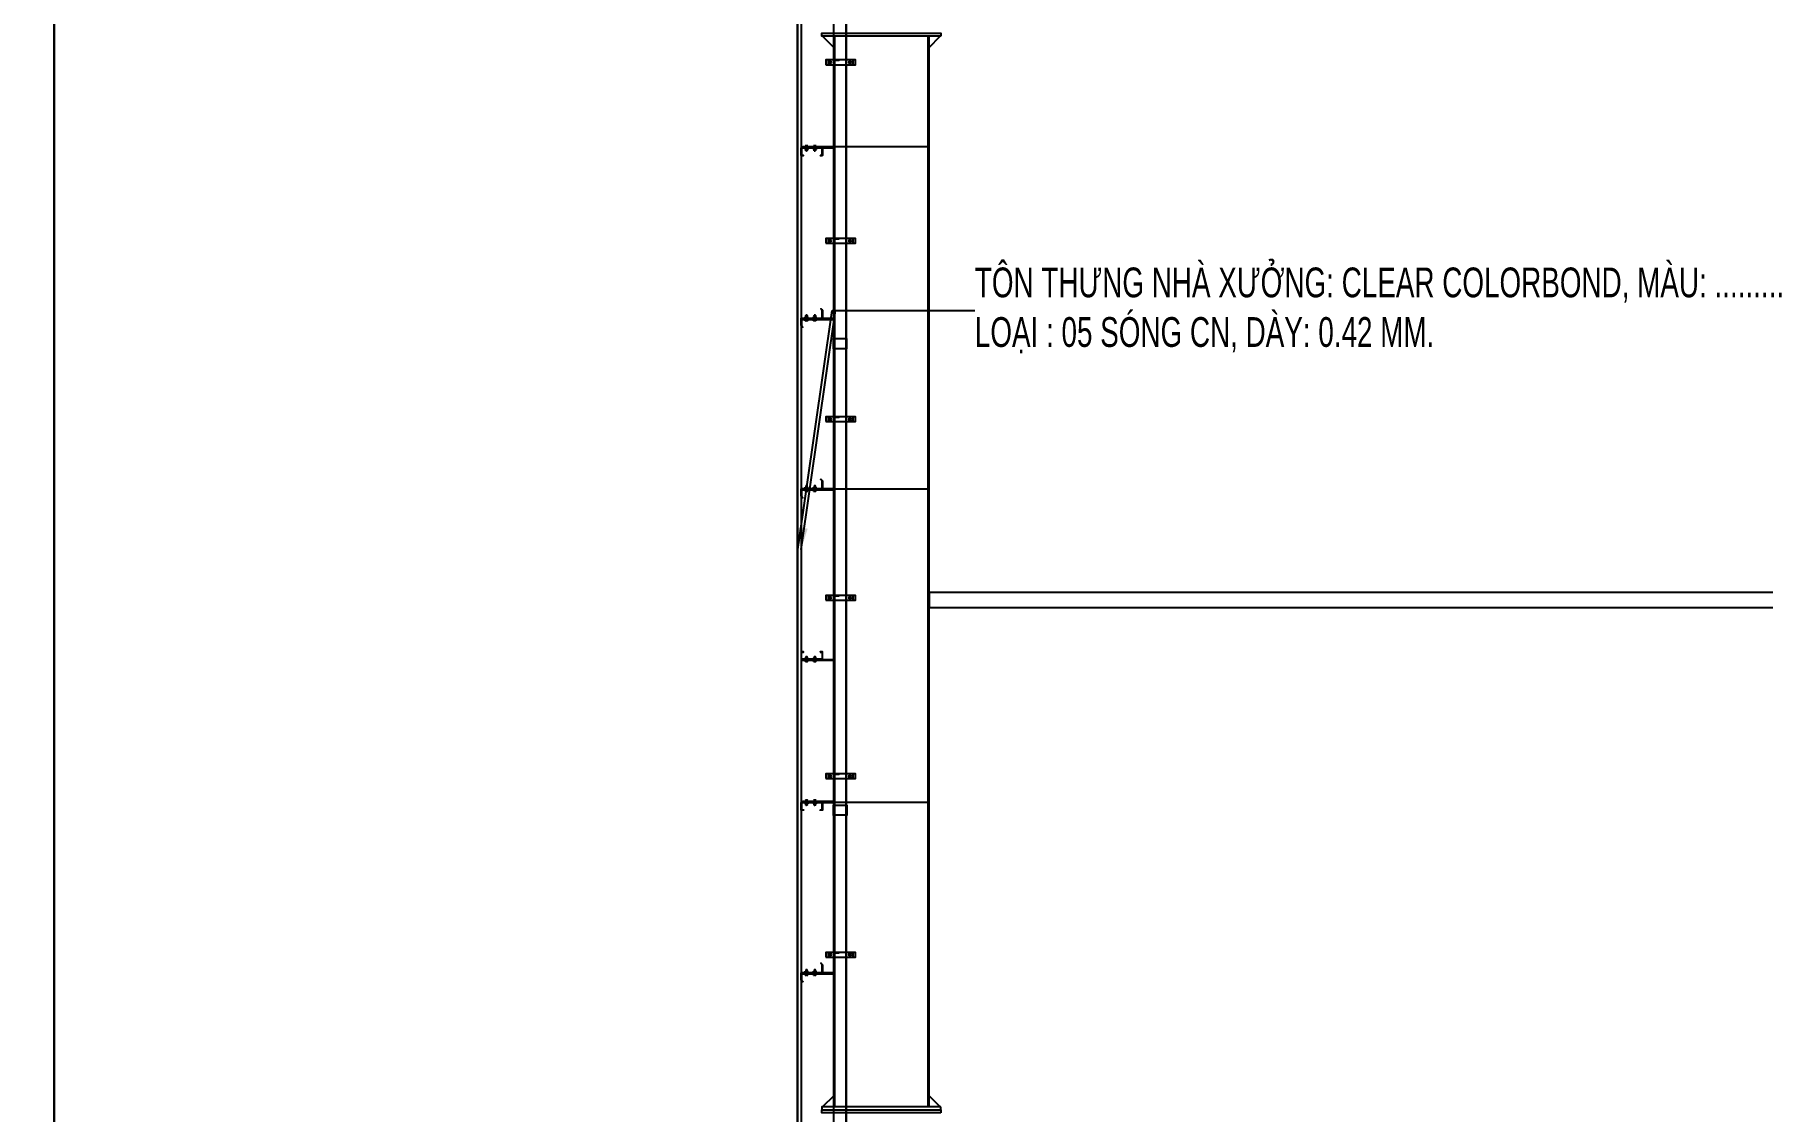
# Model space of a CAD drawing. Header units: inches. Extents: x 315041 to 662841, y -45540 to -35018.
# Drawn here: x 329904.8 to 330050, y -36389.1 to -36298.6 of the extents above; entities that cross this region are included whole.
import ezdxf

# ---------------------------------------------------------------- set-up
doc = ezdxf.new("R2010")
doc.units = ezdxf.units.IN
doc.header["$MEASUREMENT"] = 0
doc.linetypes.add('CENTER2', pattern=[28.575, 19.05, -3.175, 3.175, -3.175])
for name, color, linetype in [('2', 2, 'Continuous'), ('251', 251, 'Continuous'), ('3', 3, 'Continuous'), ('5', 5, 'Continuous'), ('6', 6, 'Continuous'), ('8', 8, 'Continuous'), ('9', 9, 'Continuous'), ('DOWNPOUT', 52, 'Continuous')]:
    doc.layers.add(name, color=color, linetype=linetype)
doc.styles.add('ST1H', font='vnshxh.shx', dxfattribs={"width": 0.7})
doc.dimstyles.new('3', dxfattribs={"dimtxt": 3.5, "dimasz": 1.8, "dimexe": 1, "dimexo": 0, "dimgap": 1, "dimtad": 1, "dimdec": 0, "dimlfac": 3, "dimzin": 0, "dimdsep": 46, "dimtxsty": 'ST1H', "dimblk": 'OBLIQUE', "dimcen": 1, "dimdle": 1, "dimclrd": 8, "dimclre": 8, "dimclrt": 3, "dimadec": 0, "dimazin": 0, "dimtfac": 1, "dimtdec": 0, "dimtix": 1, "dimtofl": 0, "dimtmove": 1, "dimatfit": 3, "dimfxl": 0.18, "dimtolj": 1, "dimtzin": 0, "dimlwd": -1, "dimlwe": -1, "dimarcsym": 1})

# ---------------------------------------------------------------- blocks, each defined once
blk = doc.blocks.new('A$C6A7930B6')
at = {"layer": '2'}
h = blk.add_hatch(dxfattribs=at)
h.set_pattern_fill('ANSI31', color=256, scale=0.125, angle=-90, style=0)
h.set_pattern_definition([(315, (3303.04439, 11524.56439), (0.011048543456, 0.011048543456), [])])
h.paths.add_polyline_path([(1.5, 1.19), (1.5, 0.62), (0.02, 0.62), (0.02, 0.12), (0.13, 0.01), (0.12, 0), (0, 0.12), (0, 0.63), (1.48, 0.63), (1.48, 1.18), (1.37, 1.29), (1.38, 1.3)])
at = {"layer": '251'}
h = blk.add_hatch(color=256, dxfattribs=at)
h.paths.add_polyline_path([(0.31, 0.67), (0.31, 0.67, 0.192582), (0.33, 0.68, 0.192582), (0.35, 0.67)])
h.paths.add_polyline_path([(0.4, 0.67, 0.192582), (0.42, 0.68, 0.192582), (0.44, 0.67)])
h = blk.add_hatch(color=256, dxfattribs=at)
h.paths.add_polyline_path([(0.31, 0.45), (0.31, 0.45, 0.192582), (0.33, 0.46, 0.192582), (0.35, 0.45)])
h.paths.add_polyline_path([(0.4, 0.45, 0.192582), (0.42, 0.46, 0.192582), (0.44, 0.45)])
h = blk.add_hatch(color=256, dxfattribs=at)
h.paths.add_polyline_path([(0.9, 0.67), (0.89, 0.67, 0.192582), (0.92, 0.68, 0.192582), (0.94, 0.67)])
h.paths.add_polyline_path([(0.98, 0.67, 0.192582), (1, 0.68, 0.192582), (1.02, 0.67)])
h = blk.add_hatch(color=256, dxfattribs=at)
h.paths.add_polyline_path([(0.9, 0.45), (0.89, 0.45, 0.192582), (0.92, 0.46, 0.192582), (0.94, 0.45)])
h.paths.add_polyline_path([(0.98, 0.45, 0.192582), (1, 0.46, 0.192582), (1.02, 0.45)])
at = {"layer": '9', "linetype": 'Continuous'}
h = blk.add_hatch(dxfattribs=at)
h.set_pattern_fill('ANSI31', color=250, scale=0.25, angle=-90, style=0)
h.set_pattern_definition([(315, (3302.900187, 11527.014995), (0.02209708691, 0.02209708691), [])])
h.paths.add_polyline_path([(2.29, 0.55), (2.29, 0.62), (0.13, 0.62), (0.13, 0.55)])
at = {"layer": '2'}
blk.add_lwpolyline([(1.5, 1.19), (1.5, 0.62), (0.02, 0.62), (0.02, 0.12), (0.13, 0.01), (0.12, 0), (0, 0.12), (0, 0.63), (1.48, 0.63), (1.48, 1.18), (1.37, 1.29), (1.38, 1.3)], close=True, dxfattribs=at)
at = {"layer": '5', "linetype": 'CENTER2', "ltscale": 0.2}
for p, q in [((0.38, 0.44), (0.38, 0.86)), ((0.96, 0.44), (0.96, 0.86))]:
    blk.add_line(p, q, dxfattribs=at)
at = {"layer": '6'}
blk.add_lwpolyline([(2.29, 0.55), (2.29, 0.62), (0.13, 0.62), (0.13, 0.55), (2.29, 0.55)], dxfattribs=at)
at = {"layer": '8'}
for p, q in [((0.29, 0.68), (0.29, 0.74)), ((0.29, 0.46), (0.29, 0.53)), ((0.44, 0.75), (0.31, 0.75)), ((0.44, 0.67), (0.31, 0.67)), ((0.44, 0.55), (0.31, 0.55)), ((0.44, 0.53), (0.31, 0.53)), ((0.44, 0.45), (0.31, 0.45)), ((0.34, 0.83), (0.33, 0.82)), ((0.33, 0.82), (0.34, 0.82)), ((0.34, 0.77), (0.33, 0.76)), ((0.33, 0.76), (0.33, 0.75)), ((0.33, 0.68), (0.33, 0.74)), ((0.33, 0.68), (0.33, 0.74)), ((0.33, 0.63), (0.33, 0.55)), ((0.33, 0.46), (0.33, 0.53)), ((0.33, 0.46), (0.33, 0.53)), ((0.42, 0.84), (0.34, 0.84)), ((0.34, 0.83), (0.34, 0.84)), ((0.34, 0.83), (0.38, 0.83)), ((0.35, 0.76), (0.42, 0.77)), ((0.43, 0.76), (0.35, 0.76)), ((0.38, 0.84), (0.38, 0.83)), ((0.38, 0.83), (0.38, 0.84)), ((0.42, 0.84), (0.42, 0.83)), ((0.42, 0.83), (0.42, 0.83)), ((0.42, 0.78), (0.43, 0.77)), ((0.42, 0.77), (0.43, 0.76)), ((0.43, 0.77), (0.42, 0.77)), ((0.42, 0.68), (0.42, 0.74)), ((0.42, 0.46), (0.42, 0.53)), ((0.43, 0.76), (0.43, 0.75)), ((0.43, 0.63), (0.43, 0.55)), ((0.46, 0.68), (0.46, 0.74)), ((0.46, 0.46), (0.46, 0.53)), ((0.87, 0.68), (0.87, 0.74)), ((0.87, 0.46), (0.87, 0.53)), ((1.02, 0.75), (0.89, 0.75)), ((1.02, 0.53), (0.89, 0.53)), ((1.02, 0.67), (0.9, 0.67)), ((1.02, 0.55), (0.9, 0.55)), ((1.02, 0.45), (0.9, 0.45)), ((0.92, 0.83), (0.91, 0.82)), ((0.91, 0.82), (0.92, 0.82)), ((0.92, 0.77), (0.91, 0.76)), ((0.91, 0.76), (0.91, 0.75)), ((0.91, 0.63), (0.91, 0.55)), ((1, 0.84), (0.92, 0.84)), ((0.92, 0.83), (0.92, 0.84)), ((0.92, 0.83), (0.96, 0.83)), ((0.92, 0.68), (0.92, 0.74)), ((0.92, 0.68), (0.92, 0.74)), ((0.92, 0.46), (0.92, 0.53)), ((0.92, 0.46), (0.92, 0.53)), ((0.93, 0.76), (1, 0.77)), ((1.01, 0.76), (0.93, 0.76)), ((0.96, 0.84), (0.96, 0.83)), ((0.96, 0.83), (0.96, 0.84)), ((1, 0.84), (1, 0.83)), ((1, 0.83), (1, 0.83)), ((1, 0.78), (1.01, 0.77)), ((1, 0.77), (1.01, 0.76)), ((1.01, 0.77), (1, 0.77)), ((1, 0.68), (1, 0.74)), ((1, 0.46), (1, 0.53)), ((1.01, 0.76), (1.01, 0.75)), ((1.01, 0.63), (1.01, 0.55)), ((1.05, 0.68), (1.05, 0.74)), ((1.05, 0.46), (1.05, 0.53))]:
    blk.add_line(p, q, dxfattribs=at)
for points in [[(0.28, 0.65), (0.28, 0.67), (0.47, 0.67), (0.47, 0.65)], [(0.28, 0.53), (0.28, 0.55), (0.47, 0.55), (0.47, 0.53)], [(0.34, 0.82), (0.33, 0.81), (0.34, 0.8), (0.42, 0.81), (0.43, 0.82), (0.42, 0.83)], [(0.34, 0.8), (0.33, 0.79), (0.34, 0.79), (0.42, 0.8), (0.43, 0.8), (0.42, 0.81)], [(0.34, 0.79), (0.33, 0.78), (0.34, 0.77), (0.42, 0.78), (0.43, 0.79), (0.42, 0.8)], [(0.86, 0.65), (0.86, 0.67), (1.06, 0.67), (1.06, 0.65)], [(0.86, 0.53), (0.86, 0.55), (1.06, 0.55), (1.06, 0.53)], [(0.92, 0.82), (0.91, 0.81), (0.92, 0.8), (1, 0.81), (1.01, 0.82), (1, 0.83)], [(0.92, 0.8), (0.91, 0.79), (0.92, 0.79), (1, 0.8), (1.01, 0.8), (1, 0.81)], [(0.92, 0.79), (0.91, 0.78), (0.92, 0.77), (1, 0.78), (1.01, 0.79), (1, 0.8)]]:
    blk.add_lwpolyline(points, close=True, dxfattribs=at)
for centre, start, end in [((0.31, 0.72), 46.3972, 133.6028), ((0.31, 0.7), 226.3972, 313.6028), ((0.31, 0.5), 46.3972, 133.6028), ((0.31, 0.49), 226.3972, 313.6028), ((0.35, 0.72), 90, 133.6028), ((0.35, 0.7), 226.3972, 270), ((0.35, 0.5), 90, 133.6028), ((0.35, 0.49), 226.3972, 270), ((0.4, 0.72), 46.3972, 90), ((0.4, 0.7), 270, 313.6028), ((0.4, 0.5), 46.3972, 90), ((0.4, 0.49), 270, 313.6028), ((0.44, 0.72), 46.3972, 133.6028), ((0.44, 0.7), 226.3972, 313.6028), ((0.44, 0.5), 46.3972, 133.6028), ((0.44, 0.49), 226.3972, 313.6028), ((0.89, 0.72), 46.3972, 133.6028), ((0.89, 0.7), 226.3972, 313.6028), ((0.89, 0.5), 46.3972, 133.6028), ((0.89, 0.49), 226.3972, 313.6028), ((0.94, 0.72), 90, 133.6028), ((0.94, 0.7), 226.3972, 270), ((0.94, 0.5), 90, 133.6028), ((0.94, 0.49), 226.3972, 270), ((0.98, 0.72), 46.3972, 90), ((0.98, 0.7), 270, 313.6028), ((0.98, 0.5), 46.3972, 90), ((0.98, 0.49), 270, 313.6028), ((1.02, 0.72), 46.3972, 133.6028), ((1.02, 0.7), 226.3972, 313.6028), ((1.02, 0.5), 46.3972, 133.6028), ((1.02, 0.49), 226.3972, 313.6028)]:
    blk.add_arc(centre, 0.0314, start, end, dxfattribs=at)
blk = doc.blocks.new('*U148')
at = {"layer": '251'}
h = blk.add_hatch(color=256, dxfattribs=at)
h.paths.add_polyline_path([(-0.053, -0.04), (-0.053, -0.043, -0.192582), (-0.048, -0.029, -0.192582), (-0.053, -0.014)])
h.paths.add_polyline_path([(-0.053, 0.014, -0.192582), (-0.048, 0.029, -0.192582), (-0.053, 0.043)])
h = blk.add_hatch(color=256, dxfattribs=at)
h.paths.add_polyline_path([(0.067, -0.04), (0.067, -0.043, -0.192582), (0.073, -0.029, -0.192582), (0.067, -0.014)])
h.paths.add_polyline_path([(0.067, 0.014, -0.192582), (0.073, 0.029, -0.192582), (0.067, 0.043)])
at = {"layer": '5', "linetype": 'CENTER2', "ltscale": 0.2}
blk.add_line((-0.077, 0), (0.206, 0), dxfattribs=at)
at = {"layer": '8'}
for p, q in [((-0.053, 0.04), (-0.053, -0.04)), ((-0.048, 0.058), (-0.006, 0.058)), ((-0.048, 0.029), (-0.006, 0.029)), ((0, 0.043), (0, -0.043)), ((0.056, 0.033), (0, 0.033)), ((0.056, -0.066), (0.056, 0.066)), ((0.056, 0.066), (0.067, 0.066)), ((0.067, -0.066), (0.067, 0.066)), ((0.067, 0.04), (0.067, -0.04)), ((0.073, 0.058), (0.115, 0.058)), ((0.073, 0.029), (0.115, 0.029)), ((0.12, 0.043), (0.12, -0.043)), ((0.128, 0.033), (0.12, 0.033)), ((0.132, 0.027), (0.128, 0.033)), ((0.128, 0.033), (0.128, -0.017)), ((0.128, -0.017), (0.132, 0.027)), ((0.138, 0.033), (0.132, 0.027)), ((0.142, 0.027), (0.138, 0.033)), ((0.175, 0.03), (0.172, 0.027)), ((0.18, 0.027), (0.175, 0.03)), ((0.177, -0.027), (0.178, 0)), ((0.18, 0), (0.178, 0)), ((0.178, 0), (0.18, 0)), ((0.18, 0.027), (0.18, -0.027)), ((-0.048, -0.029), (-0.006, -0.029)), ((-0.048, -0.029), (-0.006, -0.029)), ((-0.048, -0.058), (-0.006, -0.058)), ((0.056, -0.033), (0, -0.033)), ((0.056, -0.066), (0.067, -0.066)), ((0.073, -0.029), (0.115, -0.029)), ((0.073, -0.029), (0.115, -0.029)), ((0.073, -0.058), (0.115, -0.058)), ((0.131, -0.033), (0.12, -0.033)), ((0.137, -0.027), (0.131, -0.033)), ((0.171, -0.033), (0.167, -0.027)), ((0.177, -0.027), (0.171, -0.033)), ((0.177, -0.027), (0.18, -0.027))]:
    blk.add_line(p, q, dxfattribs=at)
for points in [[(0.147, -0.027), (0.141, -0.033), (0.137, -0.027), (0.142, 0.027), (0.148, 0.033), (0.152, 0.027)], [(0.157, -0.027), (0.151, -0.033), (0.147, -0.027), (0.152, 0.027), (0.158, 0.033), (0.162, 0.027)], [(0.167, -0.027), (0.161, -0.033), (0.157, -0.027), (0.162, 0.027), (0.168, 0.033), (0.172, 0.027)]]:
    blk.add_lwpolyline(points, close=True, dxfattribs=at)
for centre, start, end in [((-0.032, 0.043), 136.39718, 223.60282), ((-0.032, 0.014), 136.39718, 180), ((-0.021, 0.043), 316.39718, 43.60282), ((-0.021, 0.014), 0, 43.60282), ((0.088, 0.043), 136.39718, 223.60282), ((0.088, 0.014), 136.39718, 180), ((0.099, 0.043), 316.39718, 43.60282), ((0.099, 0.014), 0, 43.60282), ((-0.032, -0.014), 180, 223.60282), ((-0.032, -0.043), 136.39718, 223.60282), ((-0.021, -0.014), 316.39718, 0), ((-0.021, -0.043), 316.39718, 43.60282), ((0.088, -0.014), 180, 223.60282), ((0.088, -0.043), 136.39718, 223.60282), ((0.099, -0.014), 316.39718, 0), ((0.099, -0.043), 316.39718, 43.60282)]:
    blk.add_arc(centre, 0.0209, start, end, dxfattribs=at)
blk = doc.blocks.new('*U149')
at = {"layer": '251'}
h = blk.add_hatch(color=256, dxfattribs=at)
h.paths.add_polyline_path([(-0.053, -0.04), (-0.053, -0.043, -0.192582), (-0.048, -0.029, -0.192582), (-0.053, -0.014)])
h.paths.add_polyline_path([(-0.053, 0.014, -0.192582), (-0.048, 0.029, -0.192582), (-0.053, 0.043)])
h = blk.add_hatch(color=256, dxfattribs=at)
h.paths.add_polyline_path([(0.067, -0.04), (0.067, -0.043, -0.192582), (0.073, -0.029, -0.192582), (0.067, -0.014)])
h.paths.add_polyline_path([(0.067, 0.014, -0.192582), (0.073, 0.029, -0.192582), (0.067, 0.043)])
at = {"layer": '5', "linetype": 'CENTER2', "ltscale": 0.2}
blk.add_line((-0.077, 0), (0.206, 0), dxfattribs=at)
at = {"layer": '8'}
for p, q in [((-0.053, 0.04), (-0.053, -0.04)), ((-0.048, 0.058), (-0.006, 0.058)), ((-0.048, 0.029), (-0.006, 0.029)), ((0, 0.043), (0, -0.043)), ((0.056, 0.033), (0, 0.033)), ((0.056, -0.066), (0.056, 0.066)), ((0.056, 0.066), (0.067, 0.066)), ((0.067, -0.066), (0.067, 0.066)), ((0.067, 0.04), (0.067, -0.04)), ((0.073, 0.058), (0.115, 0.058)), ((0.073, 0.029), (0.115, 0.029)), ((0.12, 0.043), (0.12, -0.043)), ((0.128, 0.033), (0.12, 0.033)), ((0.132, 0.027), (0.128, 0.033)), ((0.128, 0.033), (0.128, -0.017)), ((0.128, -0.017), (0.132, 0.027)), ((0.138, 0.033), (0.132, 0.027)), ((0.142, 0.027), (0.138, 0.033)), ((0.175, 0.03), (0.172, 0.027)), ((0.18, 0.027), (0.175, 0.03)), ((0.177, -0.027), (0.178, 0)), ((0.18, 0), (0.178, 0)), ((0.178, 0), (0.18, 0)), ((0.18, 0.027), (0.18, -0.027)), ((-0.048, -0.029), (-0.006, -0.029)), ((-0.048, -0.029), (-0.006, -0.029)), ((-0.048, -0.058), (-0.006, -0.058)), ((0.056, -0.033), (0, -0.033)), ((0.056, -0.066), (0.067, -0.066)), ((0.073, -0.029), (0.115, -0.029)), ((0.073, -0.029), (0.115, -0.029)), ((0.073, -0.058), (0.115, -0.058)), ((0.131, -0.033), (0.12, -0.033)), ((0.137, -0.027), (0.131, -0.033)), ((0.171, -0.033), (0.167, -0.027)), ((0.177, -0.027), (0.171, -0.033)), ((0.177, -0.027), (0.18, -0.027))]:
    blk.add_line(p, q, dxfattribs=at)
for points in [[(0.147, -0.027), (0.141, -0.033), (0.137, -0.027), (0.142, 0.027), (0.148, 0.033), (0.152, 0.027)], [(0.157, -0.027), (0.151, -0.033), (0.147, -0.027), (0.152, 0.027), (0.158, 0.033), (0.162, 0.027)], [(0.167, -0.027), (0.161, -0.033), (0.157, -0.027), (0.162, 0.027), (0.168, 0.033), (0.172, 0.027)]]:
    blk.add_lwpolyline(points, close=True, dxfattribs=at)
for centre, start, end in [((-0.032, 0.043), 136.39718, 223.60282), ((-0.032, 0.014), 136.39718, 180), ((-0.021, 0.043), 316.39718, 43.60282), ((-0.021, 0.014), 0, 43.60282), ((0.088, 0.043), 136.39718, 223.60282), ((0.088, 0.014), 136.39718, 180), ((0.099, 0.043), 316.39718, 43.60282), ((0.099, 0.014), 0, 43.60282), ((-0.032, -0.014), 180, 223.60282), ((-0.032, -0.043), 136.39718, 223.60282), ((-0.021, -0.014), 316.39718, 0), ((-0.021, -0.043), 316.39718, 43.60282), ((0.088, -0.014), 180, 223.60282), ((0.088, -0.043), 136.39718, 223.60282), ((0.099, -0.014), 316.39718, 0), ((0.099, -0.043), 316.39718, 43.60282)]:
    blk.add_arc(centre, 0.0209, start, end, dxfattribs=at)
blk = doc.blocks.new('A$C174458B3')
at = {"layer": '2'}
blk.add_lwpolyline([(1.33, 0.02), (1.48, 0.02), (1.48, 0.52), (0.02, 0.52), (0.02, 0.02), (0.17, 0.02), (0.17, 0), (0, 0), (0, 0.54), (1.5, 0.54), (1.5, 0), (1.33, 0), (1.33, 0.02)], dxfattribs=at)
at = {"layer": '5'}
blk.add_lwpolyline([(2.29, 0.54), (2.29, 0.61), (0.13, 0.61), (0.13, 0.54), (2.29, 0.54)], dxfattribs=at)
at = {"layer": '251', "color": 147, "xscale": 1.5, "yscale": 1.5, "zscale": 1.5, "rotation": 270}
for name, p in [('*U149', (0.38, 0.61)), ('*U148', (0.96, 0.61))]:
    blk.add_blockref(name, p, dxfattribs=at)
blk = doc.blocks.new('_Oblique')
at = {"color": 0, "linetype": 'ByBlock', "lineweight": -2}
blk.add_line((-0.5, -0.5), (0.5, 0.5), dxfattribs=at)

msp = doc.modelspace()

# ---------------------------------------------------------------- hatches: boundary and pattern name
h = msp.add_hatch()
h.set_pattern_fill('ANSI31', color=1, scale=0.15, style=0)
h.set_pattern_definition([(45, (319542.400513, -35130.541415), (-0.013258252147, 0.013258252147), [])])
edge = h.paths.add_edge_path()
edge.add_line((329972.4176, -36300.6826), (329972.0176, -36300.6826))
edge.add_line((329972.0176, -36300.6826), (329972.0176, -36301.0826))
edge.add_arc((329972.0176, -36301.0526), 0.03, 270, 360)
edge.add_line((329972.0476, -36301.0526), (329972.0476, -36300.7126))
edge.add_line((329972.0476, -36300.7126), (329972.3876, -36300.7126))
edge.add_arc((329972.3876, -36300.6826), 0.03, 270, 360)
h = msp.add_hatch()
h.set_pattern_fill('ANSI31', color=1, scale=0.15, style=0)
h.set_pattern_definition([(45, (319542.400513, -35145.541415), (-0.013258252147, 0.013258252147), [])])
edge = h.paths.add_edge_path()
edge.add_line((329972.4176, -36315.6826), (329972.0176, -36315.6826))
edge.add_line((329972.0176, -36315.6826), (329972.0176, -36316.0826))
edge.add_arc((329972.0176, -36316.0526), 0.03, 270, 360)
edge.add_line((329972.0476, -36316.0526), (329972.0476, -36315.7126))
edge.add_line((329972.0476, -36315.7126), (329972.3876, -36315.7126))
edge.add_arc((329972.3876, -36315.6826), 0.03, 270, 360)
h = msp.add_hatch()
h.set_pattern_fill('ANSI31', color=1, scale=0.15, style=0)
h.set_pattern_definition([(45, (319542.400513, -35160.541415), (-0.013258252147, 0.013258252147), [])])
edge = h.paths.add_edge_path()
edge.add_line((329972.4176, -36330.6826), (329972.0176, -36330.6826))
edge.add_line((329972.0176, -36330.6826), (329972.0176, -36331.0826))
edge.add_arc((329972.0176, -36331.0526), 0.03, 270, 360)
edge.add_line((329972.0476, -36331.0526), (329972.0476, -36330.7126))
edge.add_line((329972.0476, -36330.7126), (329972.3876, -36330.7126))
edge.add_arc((329972.3876, -36330.6826), 0.03, 270, 360)
h = msp.add_hatch()
h.set_pattern_fill('ANSI31', color=1, scale=0.15, style=0)
h.set_pattern_definition([(45, (319542.400513, -35175.541415), (-0.013258252147, 0.013258252147), [])])
edge = h.paths.add_edge_path()
edge.add_line((329972.4176, -36345.6826), (329972.0176, -36345.6826))
edge.add_line((329972.0176, -36345.6826), (329972.0176, -36346.0826))
edge.add_arc((329972.0176, -36346.0526), 0.03, 270, 360)
edge.add_line((329972.0476, -36346.0526), (329972.0476, -36345.7126))
edge.add_line((329972.0476, -36345.7126), (329972.3876, -36345.7126))
edge.add_arc((329972.3876, -36345.6826), 0.03, 270, 360)
h = msp.add_hatch()
h.set_pattern_fill('ANSI31', color=1, scale=0.15, style=0)
h.set_pattern_definition([(45, (319542.400513, -35190.541415), (-0.013258252147, 0.013258252147), [])])
edge = h.paths.add_edge_path()
edge.add_line((329972.4176, -36360.6826), (329972.0176, -36360.6826))
edge.add_line((329972.0176, -36360.6826), (329972.0176, -36361.0826))
edge.add_arc((329972.0176, -36361.0526), 0.03, 270, 360)
edge.add_line((329972.0476, -36361.0526), (329972.0476, -36360.7126))
edge.add_line((329972.0476, -36360.7126), (329972.3876, -36360.7126))
edge.add_arc((329972.3876, -36360.6826), 0.03, 270, 360)
h = msp.add_hatch()
h.set_pattern_fill('ANSI31', color=1, scale=0.15, style=0)
h.set_pattern_definition([(45, (319542.400513, -35205.541415), (-0.013258252147, 0.013258252147), [])])
edge = h.paths.add_edge_path()
edge.add_line((329972.4176, -36375.6826), (329972.0176, -36375.6826))
edge.add_line((329972.0176, -36375.6826), (329972.0176, -36376.0826))
edge.add_arc((329972.0176, -36376.0526), 0.03, 270, 360)
edge.add_line((329972.0476, -36376.0526), (329972.0476, -36375.7126))
edge.add_line((329972.0476, -36375.7126), (329972.3876, -36375.7126))
edge.add_arc((329972.3876, -36375.6826), 0.03, 270, 360)

# ---------------------------------------------------------------- linework, layer by layer
at = {"color": 8}
for points in [[(329621.7734, -36171.9399), (329906.4424, -36171.9399), (329906.4424, -36523.5197), (329621.7734, -36523.5197)], [(329906.4424, -36171.9399), (330191.1113, -36171.9399), (330191.1113, -36523.5197), (329906.4424, -36523.5197)]]:
    msp.add_lwpolyline(points, close=True, dxfattribs=at)
at = {"color": 2}
for points in [[(329971.2921, -36301.0826), (329973.7921, -36301.0826), (329973.7921, -36300.6826), (329971.2921, -36300.6826)], [(329971.2921, -36316.0826), (329973.7921, -36316.0826), (329973.7921, -36315.6826), (329971.2921, -36315.6826)], [(329971.2921, -36331.0826), (329973.7921, -36331.0826), (329973.7921, -36330.6826), (329971.2921, -36330.6826)], [(329971.2921, -36346.0826), (329973.7921, -36346.0826), (329973.7921, -36345.6826), (329971.2921, -36345.6826)], [(329971.2921, -36361.0826), (329973.7921, -36361.0826), (329973.7921, -36360.6826), (329971.2921, -36360.6826)], [(329971.2921, -36376.0826), (329973.7921, -36376.0826), (329973.7921, -36375.6826), (329971.2921, -36375.6826)]]:
    msp.add_lwpolyline(points, close=True, dxfattribs=at)
at = {"color": 1}
for points in [[(329972.4176, -36300.6826), (329972.0176, -36300.6826), (329972.0176, -36301.0826), (329972.0176, -36301.0826, 0.41421356), (329972.0476, -36301.0526), (329972.0476, -36300.7126), (329972.3876, -36300.7126, 0.41421356), (329972.4176, -36300.6826)], [(329972.4176, -36315.6826), (329972.0176, -36315.6826), (329972.0176, -36316.0826), (329972.0176, -36316.0826, 0.41421356), (329972.0476, -36316.0526), (329972.0476, -36315.7126), (329972.3876, -36315.7126, 0.41421356), (329972.4176, -36315.6826)], [(329972.4176, -36330.6826), (329972.0176, -36330.6826), (329972.0176, -36331.0826), (329972.0176, -36331.0826, 0.41421356), (329972.0476, -36331.0526), (329972.0476, -36330.7126), (329972.3876, -36330.7126, 0.41421356), (329972.4176, -36330.6826)], [(329972.4176, -36345.6826), (329972.0176, -36345.6826), (329972.0176, -36346.0826), (329972.0176, -36346.0826, 0.41421356), (329972.0476, -36346.0526), (329972.0476, -36345.7126), (329972.3876, -36345.7126, 0.41421356), (329972.4176, -36345.6826)], [(329972.4176, -36360.6826), (329972.0176, -36360.6826), (329972.0176, -36361.0826), (329972.0176, -36361.0826, 0.41421356), (329972.0476, -36361.0526), (329972.0476, -36360.7126), (329972.3876, -36360.7126, 0.41421356), (329972.4176, -36360.6826)], [(329972.4176, -36375.6826), (329972.0176, -36375.6826), (329972.0176, -36376.0826), (329972.0176, -36376.0826, 0.41421356), (329972.0476, -36376.0526), (329972.0476, -36375.7126), (329972.3876, -36375.7126, 0.41421356), (329972.4176, -36375.6826)]]:
    msp.add_lwpolyline(points, format="xyb", close=True, dxfattribs=at)
at = {"layer": '2', "color": 9}
for p, q in [((329971.9731, -36388.6769), (329971.9731, -36206.8035)), ((329971.9731, -36299.6269), (329971.0231, -36298.6769)), ((329971.9731, -36388.6769), (329971.9731, -36298.6769)), ((329972.0531, -36388.6769), (329972.0531, -36298.6769)), ((329979.8931, -36388.6769), (329979.8931, -36298.6769)), ((329979.9731, -36388.6769), (329979.9731, -36298.6769)), ((329979.9731, -36299.6269), (329980.9231, -36298.6769)), ((329979.8928, -36307.996), (329972.0528, -36307.996)), ((329979.8928, -36336.7427), (329972.0528, -36336.7427)), ((329979.8928, -36363.076), (329972.0528, -36363.076)), ((329971.9731, -36387.7269), (329971.0231, -36388.6769)), ((329979.9731, -36387.7269), (329980.9231, -36388.6769))]:
    msp.add_line(p, q, dxfattribs=at)
for points in [[(329980.9731, -36298.6769), (329970.9731, -36298.6769), (329970.9731, -36298.4269), (329980.9731, -36298.4269)], [(329979.9731, -36346.7119), (330053.3231, -36346.7119), (330053.3231, -36345.4419), (329979.9731, -36345.4419)], [(329980.9731, -36388.6769), (329970.9731, -36388.6769), (329970.9731, -36388.9269), (329980.9731, -36388.9269)], [(329980.9731, -36389.1769), (329970.9731, -36389.1769), (329970.9731, -36388.9269), (329980.9731, -36388.9269)]]:
    msp.add_lwpolyline(points, close=True, dxfattribs=at)
at = {"layer": '3'}
msp.add_lwpolyline([(329968.9231, -36447.0041), (329968.9231, -36186.0769), (329969.2231, -36186.0769), (329969.2231, -36447.0041)], close=True, dxfattribs=at)
msp.add_lwpolyline([(329968.9331, -36447.0041), (329968.9331, -36186.0869), (329969.2131, -36186.0869), (329969.2131, -36447.0041)], dxfattribs=at)
at = {"layer": 'DOWNPOUT', "color": 1, "true_color": 0xfa051e}
for p, q in [((329971.5196, -36300.8826), (329971.7668, -36300.8826)), ((329971.6476, -36300.7567), (329971.6476, -36300.997)), ((329973.2083, -36300.8826), (329973.4555, -36300.8826)), ((329973.3363, -36300.7567), (329973.3363, -36300.997)), ((329971.6476, -36315.7567), (329971.6476, -36315.997)), ((329973.3363, -36315.7567), (329973.3363, -36315.997)), ((329971.5196, -36315.8826), (329971.7668, -36315.8826)), ((329973.2083, -36315.8826), (329973.4555, -36315.8826)), ((329971.5196, -36330.8826), (329971.7668, -36330.8826)), ((329971.6476, -36330.7567), (329971.6476, -36330.997)), ((329973.2083, -36330.8826), (329973.4555, -36330.8826)), ((329973.3363, -36330.7567), (329973.3363, -36330.997)), ((329971.5196, -36345.8826), (329971.7668, -36345.8826)), ((329971.6476, -36345.7567), (329971.6476, -36345.997)), ((329973.2083, -36345.8826), (329973.4555, -36345.8826)), ((329973.3363, -36345.7567), (329973.3363, -36345.997)), ((329971.6476, -36360.7567), (329971.6476, -36360.997)), ((329973.3363, -36360.7567), (329973.3363, -36360.997)), ((329971.5196, -36360.8826), (329971.7668, -36360.8826)), ((329973.2083, -36360.8826), (329973.4555, -36360.8826)), ((329971.5196, -36375.8826), (329971.7668, -36375.8826)), ((329971.6476, -36375.7567), (329971.6476, -36375.997)), ((329973.2083, -36375.8826), (329973.4555, -36375.8826)), ((329973.3363, -36375.7567), (329973.3363, -36375.997))]:
    msp.add_line(p, q, dxfattribs=at)
at = {"layer": 'DOWNPOUT', "color": 222}
for points in [[(329973.0417, -36324.922), (329973.0417, -36285.801), (329973.076, -36285.699), (329973.076, -36284.9202), (329971.9047, -36284.9202), (329971.9047, -36285.699), (329971.939, -36285.801), (329971.939, -36324.922)], [(329973.044, -36364.1334), (329973.044, -36325.0124), (329973.0783, -36324.9103), (329973.0783, -36324.1316), (329971.907, -36324.1316), (329971.907, -36324.9103), (329971.9413, -36325.0124), (329971.9413, -36364.1334)], [(329973.0463, -36403.3447), (329973.0463, -36364.2238), (329973.0806, -36364.1217), (329973.0806, -36363.343), (329971.9092, -36363.343), (329971.9092, -36364.1217), (329971.9436, -36364.2238), (329971.9436, -36403.3447)]]:
    msp.add_lwpolyline(points, close=True, dxfattribs=at)
for points in [[(329973.0051, -36324.922), (329973.0051, -36285.8127), (329973.0394, -36285.7107), (329973.0394, -36284.9379)], [(329973.0074, -36364.1334), (329973.0074, -36325.0241), (329973.0417, -36324.922), (329973.0417, -36324.1493)], [(329973.0097, -36403.3447), (329973.0097, -36364.2354), (329973.044, -36364.1334), (329973.044, -36363.3606)]]:
    msp.add_lwpolyline(points, dxfattribs=at)
at = {"layer": 'DOWNPOUT', "color": 1, "true_color": 0xfa051e}
for points in [[(329971.4885, -36301.0826), (329973.5957, -36301.0826), (329973.5957, -36300.6826), (329971.4885, -36300.6826)], [(329971.4885, -36316.0826), (329973.5957, -36316.0826), (329973.5957, -36315.6826), (329971.4885, -36315.6826)], [(329971.4885, -36331.0826), (329973.5957, -36331.0826), (329973.5957, -36330.6826), (329971.4885, -36330.6826)], [(329971.4885, -36346.0826), (329973.5957, -36346.0826), (329973.5957, -36345.6826), (329971.4885, -36345.6826)], [(329971.4885, -36361.0826), (329973.5957, -36361.0826), (329973.5957, -36360.6826), (329971.4885, -36360.6826)], [(329971.4885, -36376.0826), (329973.5957, -36376.0826), (329973.5957, -36375.6826), (329971.4885, -36375.6826)]]:
    msp.add_lwpolyline(points, close=True, dxfattribs=at)
for centre, radius in [((329971.6476, -36300.8826), 0.09), ((329971.6476, -36300.8826), 0.06), ((329973.3363, -36300.8826), 0.09), ((329973.3363, -36300.8826), 0.06), ((329971.6476, -36315.8826), 0.09), ((329971.6476, -36315.8826), 0.06), ((329973.3363, -36315.8826), 0.09), ((329973.3363, -36315.8826), 0.06), ((329971.6476, -36330.8826), 0.09), ((329971.6476, -36330.8826), 0.06), ((329973.3363, -36330.8826), 0.09), ((329973.3363, -36330.8826), 0.06), ((329971.6476, -36345.8826), 0.09), ((329971.6476, -36345.8826), 0.06), ((329973.3363, -36345.8826), 0.09), ((329973.3363, -36345.8826), 0.06), ((329971.6476, -36360.8826), 0.09), ((329971.6476, -36360.8826), 0.06), ((329973.3363, -36360.8826), 0.09), ((329973.3363, -36360.8826), 0.06), ((329971.6476, -36375.8826), 0.09), ((329971.6476, -36375.8826), 0.06), ((329973.3363, -36375.8826), 0.09), ((329973.3363, -36375.8826), 0.06)]:
    msp.add_circle(centre, radius, dxfattribs=at)

# ---------------------------------------------------------------- block references
at = {"layer": '2', "xscale": 1.200000000011642, "yscale": 1.200000000011642, "zscale": 1.2}
for name, p in [('A$C174458B3', (329969.2231, -36308.726)), ('A$C6A7930B6', (329969.2231, -36323.1518)), ('A$C6A7930B6', (329969.2231, -36337.4851)), ('A$C174458B3', (329969.2231, -36363.726)), ('A$C6A7930B6', (329969.2231, -36378.1518))]:
    msp.add_blockref(name, p, dxfattribs=at)
at = {"layer": '2', "xscale": -1.200000000011642, "yscale": 1.200000000011642, "zscale": 1.2, "rotation": 180}
msp.add_blockref('A$C174458B3', (329969.2231, -36350.4261), dxfattribs=at)

# ---------------------------------------------------------------- leaders
at = {"color": 9}
msp.add_leader([(329969.2231, -36341.8154), (329972.1196, -36321.7407), (329984.1182, -36321.7407)], dimstyle='3', override={"dimgap": 1, "dimtad": 0}, dxfattribs=at)

# ---------------------------------------------------------------- next in the draw order: texts
at = {"layer": '3', "insert": (329983.8283, -36321.7407), "char_height": 2.5, "attachment_point": 4, "style": 'ST1H', "bg_fill": 2}
msp.add_mtext('\\A1;t«n TH¦NG nhµ x\xadëng: CLEAR COLORBOND, mµu: .........\\PLo¹i : 05 SãNG CN, dµy: 0.42 mm.', dxfattribs=at)

# ---------------------------------------------------------------- next in the draw order: leaders
at = {"color": 9}
msp.add_leader([(329968.9331, -36341.8154), (329971.8296, -36321.7407), (329983.8283, -36321.7407)], dimstyle='3', override={"dimgap": 1, "dimtad": 0}, dxfattribs=at)

doc.saveas('drawing.dxf')
